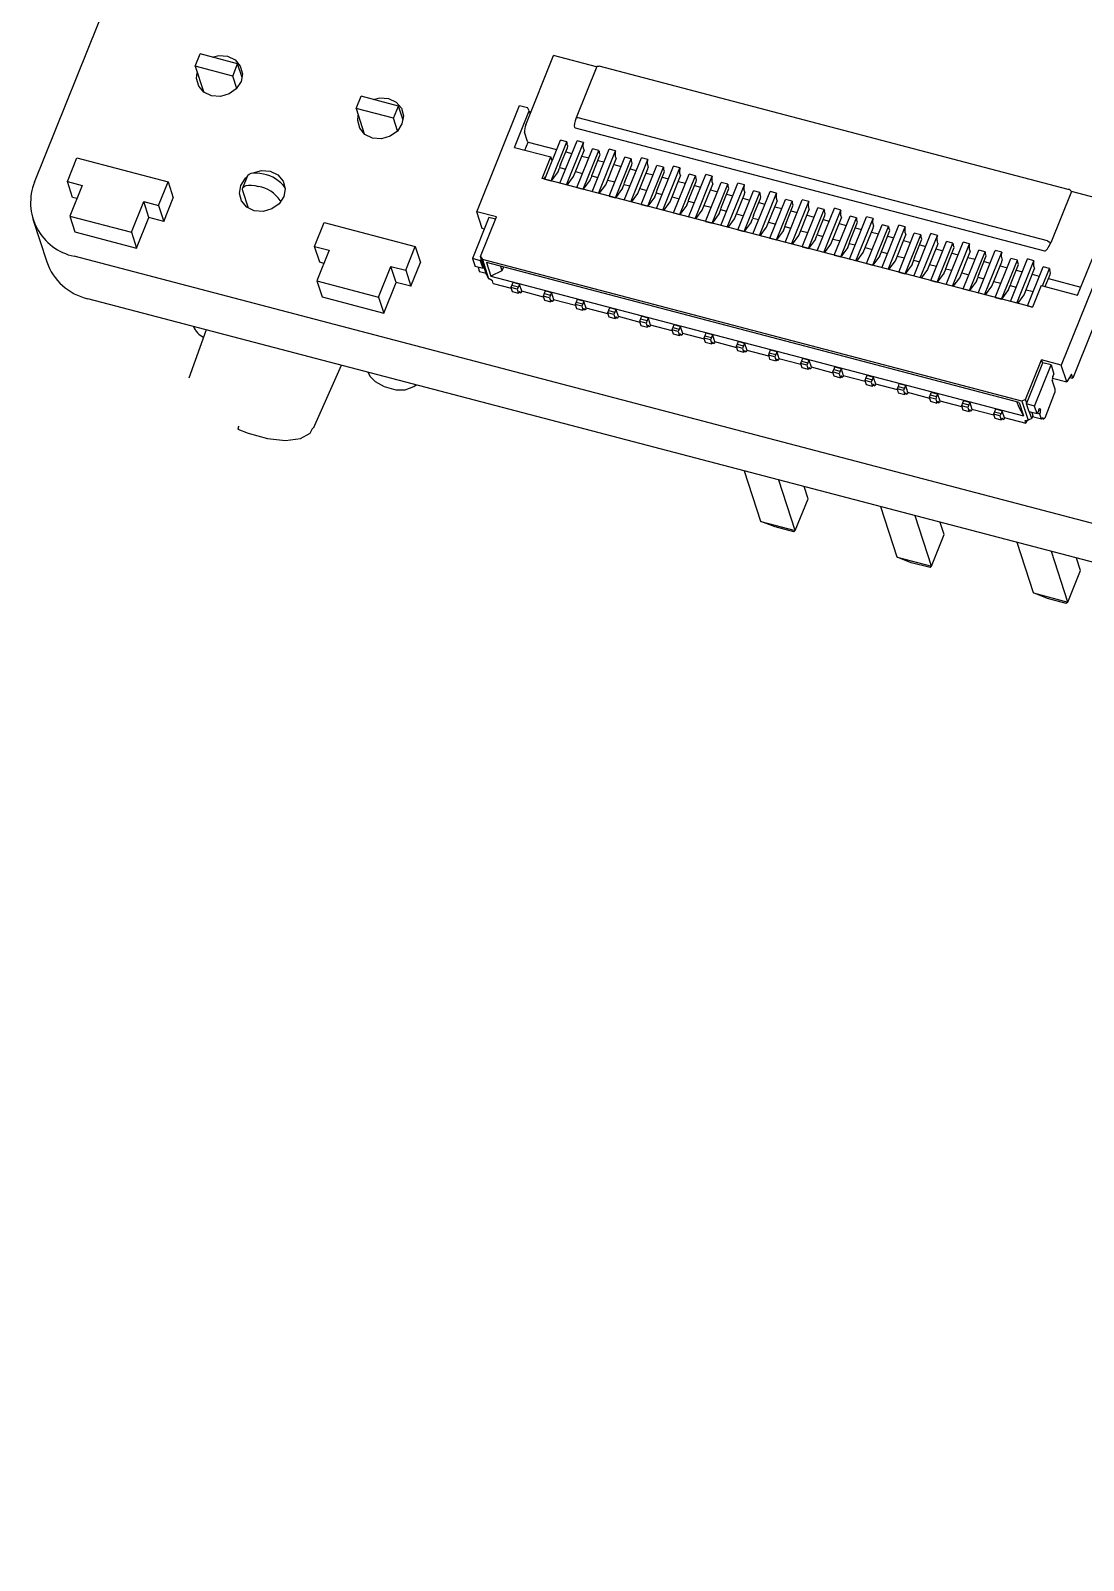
# Model space of a CAD drawing. Header units: millimetres. Extents: x 2 to 1109, y 2 to 430.
# Drawn here: x 56 to 74.2, y 147.44 to 173.91 of the extents above; entities that cross this region are included whole.
import ezdxf

# ---------------------------------------------------------------- set-up
doc = ezdxf.new("R2010")
doc.units = ezdxf.units.MM
doc.header["$LTSCALE"] = 0.5
doc.layers.add('几何体', color=7, linetype='Continuous')

msp = doc.modelspace()

# ---------------------------------------------------------------- linework, layer by layer
at = {"layer": '几何体'}
for p, q in [((56.066, 171.286), (75.86, 220.475)), ((58.841, 173.288), (58.927, 173.502)), ((59.576, 173.331), (58.927, 173.502)), ((59.49, 173.118), (59.576, 173.331)), ((59.654, 173.092), (59.576, 173.331)), ((64.557, 172.277), (65.038, 173.473)), ((65.782, 173.278), (65.038, 173.473)), ((58.841, 173.288), (58.983, 172.849)), ((59.49, 173.118), (58.841, 173.288)), ((59.559, 172.905), (59.49, 173.118)), ((65.785, 173.284), (65.427, 172.395)), ((73.937, 171.158), (65.824, 173.288)), ((61.623, 172.558), (61.709, 172.772)), ((62.272, 172.388), (61.623, 172.558)), ((61.623, 172.558), (61.764, 172.121)), ((62.358, 172.601), (61.709, 172.772)), ((62.272, 172.388), (62.358, 172.601)), ((62.437, 172.357), (62.358, 172.601)), ((63.709, 170.773), (64.449, 172.61)), ((64.449, 172.61), (64.588, 172.573)), ((64.617, 172.518), (64.588, 172.573)), ((62.341, 172.173), (62.272, 172.388)), ((64.363, 171.886), (64.617, 172.518)), ((64.617, 172.518), (64.634, 172.467)), ((65.427, 172.395), (65.412, 172.345)), ((65.464, 172.395), (65.427, 172.395)), ((73.578, 170.266), (65.464, 172.395)), ((64.588, 171.989), (64.537, 172.146)), ((64.885, 171.335), (65.156, 172.008)), ((65.267, 171.979), (65.156, 172.008)), ((65.412, 172.223), (73.525, 170.093)), ((64.363, 171.886), (64.991, 171.721)), ((64.54, 171.839), (64.596, 171.978)), ((64.597, 171.978), (65.091, 171.848)), ((64.996, 171.306), (65.267, 171.979)), ((65.147, 171.264), (65.443, 171.999)), ((65.159, 171.587), (65.276, 171.877)), ((65.248, 171.807), (65.354, 171.779)), ((65.259, 171.235), (65.554, 171.97)), ((65.286, 171.905), (65.27, 171.953)), ((65.276, 171.877), (65.286, 171.905)), ((65.384, 171.381), (65.554, 171.804)), ((65.441, 171.189), (65.712, 171.862)), ((65.554, 171.97), (65.443, 171.999)), ((65.548, 171.88), (65.564, 171.832)), ((65.552, 171.16), (65.823, 171.833)), ((65.554, 171.804), (65.564, 171.832)), ((65.704, 171.118), (65.999, 171.853)), ((65.823, 171.833), (65.712, 171.862)), ((65.815, 171.089), (66.11, 171.824)), ((65.842, 171.759), (65.826, 171.807)), ((65.832, 171.731), (65.842, 171.759)), ((66.11, 171.824), (65.999, 171.853)), ((56.632, 171.294), (56.797, 171.704)), ((56.797, 171.704), (58.374, 171.29)), ((64.839, 171.345), (64.991, 171.721)), ((65.013, 171.653), (64.991, 171.721)), ((65.117, 171.469), (65.141, 171.528)), ((65.144, 171.538), (65.247, 171.511)), ((65.146, 171.544), (65.154, 171.571)), ((65.526, 171.734), (65.648, 171.702)), ((65.715, 171.441), (65.832, 171.731)), ((65.804, 171.661), (65.911, 171.633)), ((65.94, 171.235), (66.11, 171.658)), ((65.997, 171.043), (66.268, 171.716)), ((66.082, 171.588), (66.204, 171.556)), ((66.104, 171.734), (66.12, 171.686)), ((66.109, 171.014), (66.38, 171.687)), ((66.11, 171.658), (66.12, 171.686)), ((66.26, 170.972), (66.556, 171.707)), ((66.38, 171.687), (66.268, 171.716)), ((66.272, 171.295), (66.389, 171.585)), ((66.361, 171.515), (66.467, 171.487)), ((66.371, 170.943), (66.667, 171.678)), ((66.398, 171.613), (66.383, 171.661)), ((66.389, 171.585), (66.398, 171.613)), ((66.496, 171.089), (66.667, 171.512)), ((66.554, 170.897), (66.825, 171.57)), ((66.667, 171.678), (66.556, 171.707)), ((66.661, 171.588), (66.676, 171.54)), ((66.665, 170.868), (66.936, 171.541)), ((66.667, 171.512), (66.676, 171.54)), ((66.816, 170.826), (67.112, 171.561)), ((66.936, 171.541), (66.825, 171.57)), ((66.928, 170.797), (67.223, 171.532)), ((66.955, 171.467), (66.939, 171.515)), ((67.223, 171.532), (67.112, 171.561)), ((56.632, 171.294), (56.887, 171.227)), ((56.721, 171.019), (56.632, 171.294)), ((56.887, 171.227), (56.674, 170.697)), ((58.209, 170.88), (58.374, 171.29)), ((58.374, 171.29), (58.463, 171.015)), ((59.748, 171.395), (59.662, 171.181)), ((73.319, 169.12), (64.839, 171.345)), ((64.872, 171.337), (64.901, 171.376)), ((64.885, 171.335), (64.996, 171.306)), ((65.117, 171.469), (64.996, 171.306)), ((65.273, 171.231), (65.384, 171.381)), ((65.418, 171.466), (65.54, 171.434)), ((65.673, 171.323), (65.552, 171.16)), ((65.673, 171.323), (65.697, 171.382)), ((65.7, 171.392), (65.803, 171.365)), ((65.702, 171.398), (65.71, 171.425)), ((65.829, 171.085), (65.94, 171.235)), ((65.974, 171.32), (66.096, 171.288)), ((66.229, 171.177), (66.253, 171.236)), ((66.257, 171.246), (66.359, 171.219)), ((66.259, 171.252), (66.266, 171.279)), ((66.639, 171.442), (66.76, 171.41)), ((66.828, 171.149), (66.945, 171.439)), ((66.917, 171.369), (67.024, 171.341)), ((66.945, 171.439), (66.955, 171.467)), ((67.053, 170.943), (67.223, 171.366)), ((67.11, 170.751), (67.381, 171.424)), ((67.195, 171.296), (67.317, 171.264)), ((67.217, 171.442), (67.233, 171.394)), ((67.221, 170.722), (67.492, 171.395)), ((67.223, 171.366), (67.233, 171.394)), ((67.373, 170.68), (67.668, 171.415)), ((67.492, 171.395), (67.381, 171.424)), ((67.384, 171.003), (67.501, 171.293)), ((67.473, 171.223), (67.58, 171.195)), ((67.484, 170.651), (67.779, 171.386)), ((67.511, 171.321), (67.495, 171.369)), ((67.501, 171.293), (67.511, 171.321)), ((67.609, 170.797), (67.779, 171.22)), ((67.666, 170.605), (67.937, 171.278)), ((67.779, 171.386), (67.668, 171.415)), ((67.773, 171.296), (67.789, 171.248)), ((67.778, 170.576), (68.049, 171.249)), ((67.779, 171.22), (67.789, 171.248)), ((67.929, 170.534), (68.225, 171.269)), ((68.049, 171.249), (67.937, 171.278)), ((68.04, 170.505), (68.336, 171.24)), ((68.067, 171.175), (68.052, 171.223)), ((68.336, 171.24), (68.225, 171.269)), ((56.795, 170.999), (56.721, 171.019)), ((58.298, 170.605), (58.463, 171.015)), ((59.761, 170.832), (59.663, 171.136)), ((60.312, 170.965), (60.319, 170.942)), ((65.441, 171.189), (65.552, 171.16)), ((65.997, 171.043), (66.109, 171.014)), ((66.229, 171.177), (66.109, 171.014)), ((66.386, 170.939), (66.496, 171.089)), ((66.531, 171.174), (66.652, 171.142)), ((66.786, 171.031), (66.665, 170.868)), ((66.786, 171.031), (66.81, 171.09)), ((66.813, 171.1), (66.916, 171.073)), ((66.815, 171.106), (66.823, 171.133)), ((67.087, 171.028), (67.209, 170.996)), ((67.369, 170.954), (67.472, 170.927)), ((67.371, 170.96), (67.379, 170.987)), ((67.751, 171.15), (67.873, 171.118)), ((67.941, 170.857), (68.058, 171.147)), ((68.03, 171.077), (68.136, 171.049)), ((68.058, 171.147), (68.067, 171.175)), ((68.165, 170.651), (68.336, 171.074)), ((68.223, 170.459), (68.494, 171.132)), ((68.308, 171.004), (68.429, 170.972)), ((68.33, 171.15), (68.345, 171.102)), ((68.334, 170.43), (68.605, 171.103)), ((68.336, 171.074), (68.345, 171.102)), ((68.485, 170.388), (68.781, 171.123)), ((68.605, 171.103), (68.494, 171.132)), ((68.497, 170.71), (68.614, 171.001)), ((68.597, 170.359), (68.892, 171.094)), ((68.624, 171.029), (68.608, 171.077)), ((68.614, 171.001), (68.624, 171.029)), ((68.779, 170.313), (69.05, 170.986)), ((68.892, 171.094), (68.781, 171.123)), ((68.886, 171.004), (68.902, 170.956)), ((68.89, 170.284), (69.161, 170.957)), ((68.892, 170.928), (68.902, 170.956)), ((69.042, 170.242), (69.337, 170.977)), ((69.161, 170.957), (69.05, 170.986)), ((69.449, 170.948), (69.337, 170.977)), ((73.991, 171.123), (73.634, 170.236)), ((74.737, 170.927), (73.991, 171.123)), ((56.674, 170.697), (57.74, 170.417)), ((56.674, 170.697), (56.763, 170.422)), ((57.74, 170.417), (57.954, 170.947)), ((57.954, 170.947), (58.209, 170.88)), ((58.043, 170.672), (57.954, 170.947)), ((58.209, 170.88), (58.298, 170.605)), ((64.053, 170.683), (63.709, 170.773)), ((63.803, 170.483), (63.709, 170.773)), ((66.554, 170.897), (66.665, 170.868)), ((66.942, 170.793), (67.053, 170.943)), ((67.11, 170.751), (67.221, 170.722)), ((67.342, 170.885), (67.221, 170.722)), ((67.342, 170.885), (67.366, 170.944)), ((67.499, 170.647), (67.609, 170.797)), ((67.643, 170.882), (67.765, 170.85)), ((67.898, 170.739), (67.778, 170.576)), ((67.898, 170.739), (67.922, 170.798)), ((67.926, 170.808), (68.028, 170.781)), ((67.928, 170.814), (67.935, 170.841)), ((68.2, 170.736), (68.321, 170.704)), ((68.484, 170.668), (68.492, 170.695)), ((68.586, 170.931), (68.693, 170.903)), ((68.722, 170.505), (68.892, 170.928)), ((68.864, 170.858), (68.986, 170.826)), ((69.053, 170.564), (69.17, 170.855)), ((69.142, 170.785), (69.249, 170.757)), ((69.153, 170.213), (69.449, 170.948)), ((69.18, 170.883), (69.164, 170.931)), ((69.17, 170.855), (69.18, 170.883)), ((69.278, 170.359), (69.448, 170.782)), ((69.336, 170.167), (69.606, 170.84)), ((69.42, 170.712), (69.542, 170.68)), ((69.442, 170.858), (69.458, 170.81)), ((69.447, 170.138), (69.718, 170.811)), ((69.448, 170.782), (69.458, 170.81)), ((69.598, 170.096), (69.894, 170.831)), ((69.718, 170.811), (69.606, 170.84)), ((69.61, 170.418), (69.727, 170.709)), ((69.709, 170.067), (70.005, 170.802)), ((69.736, 170.737), (69.721, 170.785)), ((69.727, 170.709), (69.736, 170.737)), ((69.892, 170.021), (70.163, 170.694)), ((70.005, 170.802), (69.894, 170.831)), ((69.999, 170.712), (70.014, 170.664)), ((70.154, 169.95), (70.45, 170.685)), ((70.274, 170.665), (70.163, 170.694)), ((70.561, 170.656), (70.45, 170.685)), ((56.037, 170.641), (56.275, 169.907)), ((56.763, 170.422), (57.829, 170.142)), ((57.829, 170.142), (58.043, 170.672)), ((58.298, 170.605), (58.043, 170.672)), ((60.905, 170.172), (61.07, 170.583)), ((61.07, 170.583), (62.647, 170.169)), ((63.921, 170.671), (63.635, 169.962)), ((63.777, 169.999), (64.053, 170.683)), ((63.841, 170.473), (63.803, 170.483)), ((64.036, 170.641), (63.921, 170.671)), ((67.666, 170.605), (67.778, 170.576)), ((68.055, 170.501), (68.165, 170.651)), ((68.223, 170.459), (68.334, 170.43)), ((68.455, 170.593), (68.334, 170.43)), ((68.455, 170.593), (68.479, 170.652)), ((68.482, 170.662), (68.585, 170.635)), ((68.611, 170.355), (68.722, 170.505)), ((68.756, 170.59), (68.878, 170.558)), ((69.011, 170.446), (68.89, 170.284)), ((69.011, 170.446), (69.035, 170.506)), ((69.038, 170.516), (69.141, 170.489)), ((69.04, 170.522), (69.048, 170.549)), ((69.312, 170.444), (69.434, 170.412)), ((69.699, 170.639), (69.805, 170.611)), ((69.834, 170.213), (70.005, 170.636)), ((69.977, 170.566), (70.098, 170.534)), ((70.003, 169.992), (70.274, 170.665)), ((70.005, 170.636), (70.014, 170.664)), ((70.166, 170.272), (70.283, 170.563)), ((70.255, 170.493), (70.362, 170.465)), ((70.266, 169.921), (70.561, 170.656)), ((70.293, 170.591), (70.277, 170.639)), ((70.283, 170.563), (70.293, 170.591)), ((70.391, 170.067), (70.561, 170.49)), ((70.448, 169.875), (70.719, 170.548)), ((70.533, 170.42), (70.655, 170.388)), ((70.555, 170.566), (70.571, 170.518)), ((70.559, 169.846), (70.83, 170.519)), ((70.561, 170.49), (70.571, 170.518)), ((70.711, 169.804), (71.006, 170.539)), ((70.83, 170.519), (70.719, 170.548)), ((70.822, 169.775), (71.118, 170.51)), ((70.849, 170.445), (70.833, 170.493)), ((70.839, 170.417), (70.849, 170.445)), ((71.118, 170.51), (71.006, 170.539)), ((71.111, 170.42), (71.127, 170.372)), ((57.74, 170.417), (57.829, 170.142)), ((60.905, 170.172), (61.16, 170.105)), ((60.994, 169.897), (60.905, 170.172)), ((62.481, 169.759), (62.647, 170.169)), ((62.647, 170.169), (62.736, 169.893)), ((68.779, 170.313), (68.89, 170.284)), ((69.168, 170.209), (69.278, 170.359)), ((69.336, 170.167), (69.447, 170.138)), ((69.567, 170.3), (69.447, 170.138)), ((69.567, 170.3), (69.591, 170.36)), ((69.595, 170.37), (69.697, 170.343)), ((69.597, 170.376), (69.605, 170.403)), ((69.724, 170.063), (69.834, 170.213)), ((69.869, 170.298), (69.991, 170.266)), ((70.124, 170.154), (70.148, 170.214)), ((70.151, 170.224), (70.254, 170.197)), ((70.153, 170.23), (70.161, 170.257)), ((70.722, 170.126), (70.839, 170.417)), ((70.811, 170.347), (70.918, 170.319)), ((70.947, 169.921), (71.117, 170.344)), ((71.005, 169.729), (71.275, 170.402)), ((71.089, 170.274), (71.211, 170.242)), ((71.116, 169.7), (71.387, 170.372)), ((71.117, 170.344), (71.127, 170.372)), ((71.267, 169.658), (71.563, 170.393)), ((71.387, 170.372), (71.275, 170.402)), ((71.279, 169.98), (71.396, 170.271)), ((71.368, 170.201), (71.474, 170.173)), ((71.378, 169.629), (71.674, 170.363)), ((71.405, 170.299), (71.39, 170.347)), ((71.396, 170.271), (71.405, 170.299)), ((71.674, 170.198), (71.504, 169.775)), ((71.561, 169.583), (71.832, 170.256)), ((71.674, 170.363), (71.563, 170.393)), ((71.683, 170.226), (71.668, 170.274)), ((71.672, 169.554), (71.943, 170.226)), ((71.683, 170.226), (71.674, 170.198)), ((71.823, 169.512), (72.119, 170.247)), ((71.943, 170.226), (71.832, 170.256)), ((71.935, 169.483), (72.23, 170.217)), ((71.962, 170.153), (71.946, 170.201)), ((72.23, 170.217), (72.119, 170.247)), ((73.578, 170.266), (73.634, 170.236)), ((113.336, 155.149), (56.748, 170.002)), ((61.16, 170.105), (60.947, 169.576)), ((61.068, 169.878), (60.994, 169.897)), ((62.571, 169.483), (62.736, 169.893)), ((63.635, 169.962), (63.68, 169.824)), ((63.774, 169.925), (63.635, 169.962)), ((63.774, 169.925), (63.789, 169.963)), ((63.819, 169.788), (63.774, 169.925)), ((63.777, 169.999), (63.807, 169.944)), ((63.884, 169.669), (63.777, 169.999)), ((73.135, 167.496), (63.807, 169.944)), ((63.807, 169.944), (63.913, 169.614)), ((63.879, 169.892), (63.954, 169.658)), ((73.086, 167.475), (63.879, 169.892)), ((69.892, 170.021), (70.003, 169.992)), ((70.124, 170.154), (70.003, 169.992)), ((70.28, 169.917), (70.391, 170.067)), ((70.425, 170.152), (70.547, 170.12)), ((70.68, 170.008), (70.559, 169.846)), ((70.68, 170.008), (70.704, 170.068)), ((70.707, 170.078), (70.81, 170.051)), ((70.709, 170.084), (70.717, 170.111)), ((70.837, 169.771), (70.947, 169.921)), ((70.981, 170.006), (71.103, 169.974)), ((71.236, 169.862), (71.26, 169.922)), ((71.264, 169.932), (71.366, 169.905)), ((71.266, 169.938), (71.274, 169.965)), ((71.646, 170.128), (71.767, 170.096)), ((71.835, 169.834), (71.952, 170.125)), ((71.924, 170.055), (72.031, 170.027)), ((71.952, 170.125), (71.962, 170.153)), ((72.06, 169.629), (72.23, 170.052)), ((72.117, 169.437), (72.388, 170.11)), ((72.202, 169.982), (72.324, 169.95)), ((72.224, 170.128), (72.24, 170.08)), ((72.228, 169.408), (72.499, 170.08)), ((72.23, 170.052), (72.24, 170.08)), ((72.38, 169.366), (72.675, 170.101)), ((72.499, 170.08), (72.388, 170.11)), ((72.391, 169.688), (72.508, 169.979)), ((72.48, 169.909), (72.587, 169.881)), ((72.491, 169.337), (72.787, 170.071)), ((72.518, 170.007), (72.502, 170.055)), ((72.508, 169.979), (72.518, 170.007)), ((72.616, 169.483), (72.787, 169.906)), ((72.674, 169.291), (72.944, 169.964)), ((72.787, 170.071), (72.675, 170.101)), ((72.781, 169.982), (72.796, 169.934)), ((72.785, 169.261), (73.056, 169.934)), ((72.787, 169.906), (72.796, 169.934)), ((72.936, 169.22), (73.232, 169.955)), ((73.056, 169.934), (72.944, 169.964)), ((73.047, 169.191), (73.343, 169.925)), ((73.074, 169.861), (73.059, 169.909)), ((73.343, 169.925), (73.232, 169.955)), ((74.556, 169.957), (73.816, 168.12)), ((74.098, 169.331), (74.353, 169.963)), ((62.013, 169.296), (62.226, 169.826)), ((62.226, 169.826), (62.481, 169.759)), ((62.316, 169.55), (62.226, 169.826)), ((62.481, 169.759), (62.571, 169.483)), ((63.819, 169.788), (63.68, 169.824)), ((63.734, 169.81), (63.759, 169.732)), ((63.874, 169.702), (63.759, 169.732)), ((63.834, 169.825), (63.819, 169.788)), ((63.844, 169.794), (63.823, 169.799)), ((63.884, 169.669), (63.913, 169.614)), ((64.145, 169.749), (63.954, 169.658)), ((63.954, 169.658), (73.162, 167.241)), ((64.119, 169.828), (64.145, 169.749)), ((64.172, 169.815), (64.145, 169.749)), ((70.448, 169.875), (70.559, 169.846)), ((71.005, 169.729), (71.116, 169.7)), ((71.236, 169.862), (71.116, 169.7)), ((71.504, 169.775), (71.393, 169.625)), ((71.538, 169.86), (71.66, 169.828)), ((71.793, 169.716), (71.672, 169.554)), ((71.793, 169.716), (71.817, 169.776)), ((71.82, 169.786), (71.923, 169.759)), ((71.822, 169.792), (71.83, 169.819)), ((71.949, 169.479), (72.06, 169.629)), ((72.094, 169.714), (72.216, 169.682)), ((72.349, 169.57), (72.373, 169.63)), ((72.377, 169.64), (72.479, 169.613)), ((72.378, 169.645), (72.386, 169.673)), ((72.758, 169.836), (72.88, 169.804)), ((72.948, 169.542), (73.065, 169.833)), ((73.037, 169.763), (73.143, 169.735)), ((73.065, 169.833), (73.074, 169.861)), ((73.173, 169.337), (73.343, 169.76)), ((73.23, 169.145), (73.501, 169.818)), ((73.315, 169.69), (73.436, 169.658)), ((73.337, 169.836), (73.352, 169.788)), ((73.343, 169.76), (73.352, 169.788)), ((73.492, 169.49), (73.612, 169.788)), ((73.612, 169.788), (73.501, 169.818)), ((73.537, 169.478), (73.621, 169.687)), ((73.631, 169.715), (73.615, 169.763)), ((73.621, 169.687), (73.631, 169.715)), ((60.947, 169.576), (62.013, 169.296)), ((60.947, 169.576), (61.036, 169.3)), ((62.102, 169.02), (62.316, 169.55)), ((62.571, 169.483), (62.316, 169.55)), ((63.927, 169.61), (63.913, 169.614)), ((63.981, 169.575), (63.927, 169.61)), ((63.996, 169.529), (63.981, 169.575)), ((63.996, 169.529), (64.304, 169.448)), ((64.317, 169.502), (64.3, 169.46)), ((64.411, 169.431), (64.3, 169.46)), ((64.3, 169.46), (64.322, 169.391)), ((64.334, 169.547), (64.317, 169.502)), ((64.317, 169.502), (64.429, 169.473)), ((64.322, 169.391), (64.434, 169.362)), ((64.445, 169.518), (64.334, 169.547)), ((64.429, 169.473), (64.411, 169.431)), ((64.411, 169.431), (64.434, 169.362)), ((64.445, 169.518), (64.429, 169.473)), ((64.463, 169.368), (64.439, 169.374)), ((64.445, 169.518), (64.483, 169.401)), ((64.458, 169.381), (64.463, 169.368)), ((64.463, 169.368), (64.487, 169.387)), ((64.483, 169.401), (64.86, 169.302)), ((64.487, 169.387), (64.492, 169.399)), ((64.89, 169.401), (64.874, 169.356)), ((65.002, 169.371), (64.89, 169.401)), ((65.002, 169.371), (64.985, 169.327)), ((65.002, 169.371), (65.039, 169.255)), ((71.561, 169.583), (71.672, 169.554)), ((72.117, 169.437), (72.228, 169.408)), ((72.349, 169.57), (72.228, 169.408)), ((72.506, 169.333), (72.616, 169.483)), ((72.65, 169.568), (72.772, 169.536)), ((72.905, 169.424), (72.785, 169.261)), ((72.905, 169.424), (72.929, 169.484)), ((72.933, 169.494), (73.035, 169.467)), ((72.935, 169.499), (72.943, 169.527)), ((73.207, 169.422), (73.329, 169.39)), ((73.47, 169.495), (73.319, 169.12)), ((73.47, 169.495), (74.098, 169.331)), ((73.593, 169.617), (74.154, 169.47)), ((74.685, 169.558), (74.014, 167.891)), ((140.135, 147.443), (56.986, 169.267)), ((61.036, 169.3), (62.102, 169.02)), ((62.013, 169.296), (62.102, 169.02)), ((64.874, 169.356), (64.856, 169.314)), ((64.968, 169.285), (64.856, 169.314)), ((64.856, 169.314), (64.879, 169.245)), ((64.874, 169.356), (64.985, 169.327)), ((64.879, 169.245), (64.99, 169.216)), ((64.985, 169.327), (64.968, 169.285)), ((64.968, 169.285), (64.99, 169.216)), ((65.019, 169.222), (64.996, 169.228)), ((65.015, 169.235), (65.019, 169.222)), ((65.019, 169.222), (65.044, 169.241)), ((65.039, 169.255), (65.416, 169.156)), ((65.044, 169.241), (65.048, 169.253)), ((65.43, 169.21), (65.413, 169.168)), ((65.524, 169.138), (65.413, 169.168)), ((65.413, 169.168), (65.435, 169.099)), ((65.447, 169.255), (65.43, 169.21)), ((65.43, 169.21), (65.541, 169.181)), ((65.435, 169.099), (65.546, 169.07)), ((65.558, 169.225), (65.447, 169.255)), ((65.541, 169.181), (65.524, 169.138)), ((65.524, 169.138), (65.546, 169.07)), ((65.558, 169.225), (65.541, 169.181)), ((65.558, 169.225), (65.595, 169.109)), ((65.595, 169.109), (65.973, 169.01)), ((65.6, 169.095), (65.605, 169.107)), ((66.003, 169.109), (65.986, 169.064)), ((66.114, 169.079), (66.003, 169.109)), ((72.674, 169.291), (72.785, 169.261)), ((73.062, 169.187), (73.173, 169.337)), ((73.23, 169.145), (73.32, 169.121)), ((65.575, 169.076), (65.552, 169.082)), ((65.571, 169.089), (65.575, 169.076)), ((65.575, 169.076), (65.6, 169.095)), ((65.986, 169.064), (65.969, 169.022)), ((66.08, 168.992), (65.969, 169.022)), ((65.969, 169.022), (65.991, 168.953)), ((65.986, 169.064), (66.098, 169.035)), ((65.991, 168.953), (66.103, 168.924)), ((66.098, 169.035), (66.08, 168.992)), ((66.08, 168.992), (66.103, 168.924)), ((66.114, 169.079), (66.098, 169.035)), ((66.132, 168.93), (66.108, 168.936)), ((66.114, 169.079), (66.152, 168.963)), ((66.127, 168.943), (66.132, 168.93)), ((66.132, 168.93), (66.156, 168.949)), ((66.152, 168.963), (66.529, 168.864)), ((66.156, 168.949), (66.161, 168.961)), ((66.543, 168.918), (66.525, 168.876)), ((66.637, 168.846), (66.525, 168.876)), ((66.525, 168.876), (66.548, 168.807)), ((66.559, 168.963), (66.543, 168.918)), ((66.543, 168.918), (66.654, 168.889)), ((66.671, 168.933), (66.559, 168.963)), ((66.654, 168.889), (66.637, 168.846)), ((66.637, 168.846), (66.659, 168.778)), ((66.671, 168.933), (66.654, 168.889)), ((66.671, 168.933), (66.708, 168.817)), ((59.031, 168.731), (58.73, 167.894)), ((66.548, 168.807), (66.659, 168.778)), ((66.688, 168.784), (66.665, 168.79)), ((66.684, 168.797), (66.688, 168.784)), ((66.688, 168.784), (66.713, 168.803)), ((66.708, 168.817), (67.085, 168.718)), ((66.713, 168.803), (66.717, 168.815)), ((67.099, 168.772), (67.082, 168.73)), ((67.193, 168.7), (67.082, 168.73)), ((67.082, 168.73), (67.104, 168.661)), ((67.116, 168.817), (67.099, 168.772)), ((67.099, 168.772), (67.21, 168.743)), ((67.104, 168.661), (67.215, 168.632)), ((67.227, 168.787), (67.116, 168.817)), ((67.21, 168.743), (67.193, 168.7)), ((67.193, 168.7), (67.215, 168.632)), ((67.227, 168.787), (67.21, 168.743)), ((67.244, 168.638), (67.221, 168.644)), ((67.227, 168.787), (67.265, 168.671)), ((67.24, 168.651), (67.244, 168.638)), ((67.244, 168.638), (67.269, 168.657)), ((67.265, 168.671), (67.642, 168.572)), ((67.269, 168.657), (67.274, 168.669)), ((67.655, 168.626), (67.638, 168.584)), ((67.749, 168.554), (67.638, 168.584)), ((67.638, 168.584), (67.66, 168.515)), ((67.672, 168.671), (67.655, 168.626)), ((67.655, 168.626), (67.767, 168.597)), ((67.783, 168.641), (67.672, 168.671)), ((67.767, 168.597), (67.749, 168.554)), ((67.783, 168.641), (67.767, 168.597)), ((67.783, 168.641), (67.821, 168.525)), ((67.66, 168.515), (67.772, 168.486)), ((67.749, 168.554), (67.772, 168.486)), ((67.801, 168.492), (67.777, 168.498)), ((67.796, 168.505), (67.801, 168.492)), ((67.801, 168.492), (67.825, 168.511)), ((67.821, 168.525), (68.198, 168.426)), ((67.825, 168.511), (67.83, 168.523)), ((68.212, 168.48), (68.194, 168.438)), ((68.306, 168.408), (68.194, 168.438)), ((68.194, 168.438), (68.217, 168.369)), ((68.228, 168.525), (68.212, 168.48)), ((68.212, 168.48), (68.323, 168.451)), ((68.217, 168.369), (68.328, 168.34)), ((68.34, 168.495), (68.228, 168.525)), ((68.323, 168.451), (68.306, 168.408)), ((68.306, 168.408), (68.328, 168.34)), ((68.34, 168.495), (68.323, 168.451)), ((68.357, 168.346), (68.334, 168.352)), ((68.34, 168.495), (68.377, 168.379)), ((68.353, 168.359), (68.357, 168.346)), ((68.357, 168.346), (68.382, 168.365)), ((68.377, 168.379), (68.754, 168.28)), ((68.382, 168.365), (68.386, 168.377)), ((68.768, 168.334), (68.751, 168.292)), ((68.785, 168.379), (68.768, 168.334)), ((68.768, 168.334), (68.879, 168.305)), ((68.896, 168.349), (68.785, 168.379)), ((68.879, 168.305), (68.862, 168.262)), ((68.896, 168.349), (68.879, 168.305)), ((68.896, 168.349), (68.934, 168.233)), ((60.886, 167.026), (61.373, 168.116)), ((68.862, 168.262), (68.751, 168.292)), ((68.751, 168.292), (68.773, 168.223)), ((68.773, 168.223), (68.884, 168.193)), ((68.862, 168.262), (68.884, 168.193)), ((68.913, 168.199), (68.89, 168.206)), ((68.909, 168.213), (68.913, 168.199)), ((68.913, 168.199), (68.938, 168.219)), ((68.934, 168.233), (69.311, 168.134)), ((68.938, 168.219), (68.943, 168.231)), ((69.324, 168.188), (69.307, 168.146)), ((69.418, 168.116), (69.307, 168.146)), ((69.307, 168.146), (69.329, 168.077)), ((69.341, 168.233), (69.324, 168.188)), ((69.324, 168.188), (69.436, 168.159)), ((69.329, 168.077), (69.441, 168.047)), ((69.452, 168.203), (69.341, 168.233)), ((69.436, 168.159), (69.418, 168.116)), ((69.418, 168.116), (69.441, 168.047)), ((69.452, 168.203), (69.436, 168.159)), ((69.47, 168.053), (69.446, 168.06)), ((69.452, 168.203), (69.49, 168.087)), ((69.465, 168.067), (69.47, 168.053)), ((69.47, 168.053), (69.494, 168.073)), ((69.49, 168.087), (69.867, 167.988)), ((69.494, 168.073), (69.499, 168.085)), ((69.881, 168.042), (69.863, 168)), ((69.897, 168.086), (69.881, 168.042)), ((69.881, 168.042), (69.992, 168.013)), ((70.009, 168.057), (69.897, 168.086)), ((70.009, 168.057), (69.992, 168.013)), ((70.009, 168.057), (70.046, 167.941)), ((73.198, 167.526), (73.473, 168.21)), ((73.213, 167.448), (73.499, 168.157)), ((73.352, 167.411), (73.638, 168.121)), ((73.816, 168.12), (73.473, 168.21)), ((73.494, 168.145), (73.473, 168.21)), ((73.638, 168.121), (73.499, 168.157)), ((73.638, 168.121), (73.688, 167.964)), ((73.91, 167.831), (73.816, 168.12)), ((69.975, 167.97), (69.863, 168)), ((69.863, 168), (69.886, 167.931)), ((69.886, 167.931), (69.997, 167.901)), ((69.992, 168.013), (69.975, 167.97)), ((69.975, 167.97), (69.997, 167.901)), ((70.026, 167.907), (70.003, 167.914)), ((70.022, 167.921), (70.026, 167.907)), ((70.026, 167.907), (70.051, 167.927)), ((70.046, 167.941), (70.424, 167.842)), ((70.051, 167.927), (70.055, 167.939)), ((70.437, 167.896), (70.42, 167.853)), ((70.531, 167.824), (70.42, 167.853)), ((70.42, 167.853), (70.442, 167.785)), ((70.454, 167.94), (70.437, 167.896)), ((70.437, 167.896), (70.548, 167.867)), ((70.442, 167.785), (70.553, 167.755)), ((70.565, 167.911), (70.454, 167.94)), ((70.548, 167.867), (70.531, 167.824)), ((70.531, 167.824), (70.553, 167.755)), ((70.565, 167.911), (70.548, 167.867)), ((70.565, 167.911), (70.603, 167.795)), ((70.578, 167.775), (70.582, 167.761)), ((70.582, 167.761), (70.607, 167.781)), ((70.603, 167.795), (70.98, 167.696)), ((70.607, 167.781), (70.612, 167.793)), ((71.01, 167.794), (70.993, 167.75)), ((71.121, 167.765), (71.01, 167.794)), ((73.71, 167.705), (73.661, 167.856)), ((73.663, 167.895), (73.91, 167.831)), ((73.671, 167.922), (73.688, 167.964)), ((73.992, 167.96), (73.91, 167.831)), ((73.958, 167.906), (74.014, 167.891)), ((74.014, 167.891), (73.992, 167.96)), ((70.582, 167.761), (70.559, 167.768)), ((70.993, 167.75), (70.976, 167.707)), ((71.087, 167.678), (70.976, 167.707)), ((70.976, 167.707), (70.998, 167.639)), ((70.993, 167.75), (71.105, 167.721)), ((70.998, 167.639), (71.11, 167.609)), ((71.105, 167.721), (71.087, 167.678)), ((71.087, 167.678), (71.11, 167.609)), ((71.121, 167.765), (71.105, 167.721)), ((71.139, 167.615), (71.115, 167.622)), ((71.121, 167.765), (71.159, 167.649)), ((71.134, 167.629), (71.139, 167.615)), ((71.139, 167.615), (71.163, 167.635)), ((71.159, 167.649), (71.536, 167.55)), ((71.163, 167.635), (71.168, 167.647)), ((71.55, 167.604), (71.532, 167.561)), ((71.644, 167.532), (71.532, 167.561)), ((71.532, 167.561), (71.555, 167.493)), ((71.566, 167.648), (71.55, 167.604)), ((71.55, 167.604), (71.661, 167.575)), ((71.678, 167.619), (71.566, 167.648)), ((71.661, 167.575), (71.644, 167.532)), ((71.644, 167.532), (71.666, 167.463)), ((71.678, 167.619), (71.661, 167.575)), ((71.678, 167.619), (71.715, 167.503)), ((73.198, 167.526), (73.135, 167.496)), ((73.219, 167.462), (73.198, 167.526)), ((73.701, 167.641), (73.532, 167.202)), ((71.555, 167.493), (71.666, 167.463)), ((71.695, 167.469), (71.672, 167.476)), ((71.691, 167.483), (71.695, 167.469)), ((71.695, 167.469), (71.72, 167.489)), ((71.715, 167.503), (72.093, 167.404)), ((71.72, 167.489), (71.724, 167.501)), ((72.106, 167.458), (72.089, 167.415)), ((72.2, 167.386), (72.089, 167.415)), ((72.089, 167.415), (72.111, 167.347)), ((72.123, 167.502), (72.106, 167.458)), ((72.106, 167.458), (72.217, 167.429)), ((72.111, 167.347), (72.222, 167.317)), ((72.234, 167.473), (72.123, 167.502)), ((72.217, 167.429), (72.2, 167.386)), ((72.2, 167.386), (72.222, 167.317)), ((72.234, 167.473), (72.217, 167.429)), ((72.251, 167.323), (72.228, 167.329)), ((72.234, 167.473), (72.272, 167.357)), ((72.247, 167.337), (72.251, 167.323)), ((72.251, 167.323), (72.276, 167.343)), ((72.272, 167.357), (72.649, 167.258)), ((72.276, 167.343), (72.281, 167.355)), ((72.662, 167.312), (72.645, 167.269)), ((72.756, 167.24), (72.645, 167.269)), ((72.645, 167.269), (72.667, 167.201)), ((72.679, 167.356), (72.662, 167.312)), ((72.662, 167.312), (72.774, 167.283)), ((72.79, 167.327), (72.679, 167.356)), ((72.774, 167.283), (72.756, 167.24)), ((72.79, 167.327), (72.774, 167.283)), ((72.79, 167.327), (72.828, 167.211)), ((73.049, 167.485), (73.074, 167.405)), ((73.074, 167.405), (73.162, 167.241)), ((73.086, 167.475), (73.162, 167.241)), ((73.135, 167.496), (73.241, 167.165)), ((73.352, 167.411), (73.213, 167.448)), ((73.258, 167.31), (73.213, 167.448)), ((73.397, 167.274), (73.258, 167.31)), ((73.305, 167.196), (73.269, 167.307)), ((73.305, 167.196), (73.327, 167.25)), ((73.337, 167.218), (73.312, 167.296)), ((73.397, 167.274), (73.352, 167.411)), ((73.425, 167.342), (73.397, 167.274)), ((73.447, 167.273), (73.402, 167.285)), ((73.476, 167.181), (73.447, 167.273)), ((73.449, 167.362), (73.457, 167.339)), ((72.667, 167.201), (72.779, 167.171)), ((72.756, 167.24), (72.779, 167.171)), ((72.808, 167.177), (72.784, 167.183)), ((72.803, 167.191), (72.808, 167.177)), ((72.808, 167.177), (72.832, 167.197)), ((72.828, 167.211), (73.203, 167.112)), ((72.832, 167.197), (72.837, 167.208)), ((73.189, 167.158), (73.228, 167.169)), ((73.203, 167.112), (73.189, 167.158)), ((73.226, 167.169), (73.203, 167.112)), ((73.228, 167.169), (73.241, 167.165)), ((73.305, 167.196), (73.241, 167.165)), ((73.476, 167.181), (73.337, 167.218)), ((73.507, 167.183), (73.48, 167.19)), ((73.501, 167.201), (73.507, 167.183)), ((73.532, 167.202), (73.507, 167.183)), ((68.623, 165.413), (68.341, 166.287)), ((69.217, 165.258), (68.934, 166.131)), ((69.437, 165.804), (69.368, 166.017)), ((69.217, 165.258), (69.437, 165.804)), ((70.978, 164.795), (70.696, 165.669)), ((68.623, 165.413), (69.217, 165.258)), ((68.868, 165.319), (68.623, 165.413)), ((71.572, 164.639), (71.289, 165.513)), ((71.792, 165.186), (71.723, 165.399)), ((69.191, 165.234), (68.868, 165.319)), ((69.217, 165.258), (69.191, 165.234)), ((71.572, 164.639), (71.792, 165.186)), ((73.334, 164.177), (73.051, 165.051)), ((73.927, 164.021), (73.645, 164.895)), ((70.978, 164.795), (71.572, 164.639)), ((71.223, 164.7), (70.978, 164.795)), ((71.546, 164.616), (71.223, 164.7)), ((71.572, 164.639), (71.546, 164.616)), ((74.147, 164.568), (74.078, 164.781)), ((73.927, 164.021), (74.147, 164.568)), ((73.334, 164.177), (73.927, 164.021)), ((73.578, 164.082), (73.334, 164.177)), ((73.901, 163.997), (73.578, 164.082)), ((73.927, 164.021), (73.901, 163.997))]:
    msp.add_line(p, q, dxfattribs=at)
at = {"layer": '几何体', "flags": 128}
for points in [[(59.137, 173.446), (59.248, 173.472), (59.4, 173.461), (59.532, 173.398), (59.622, 173.292), (59.658, 173.16), (59.634, 173.022), (59.553, 172.898), (59.428, 172.809), (59.278, 172.766), (59.125, 172.777), (58.994, 172.841), (58.903, 172.946), (58.867, 173.078), (58.878, 173.174)], [(65.785, 173.284), (65.785, 173.285), (65.788, 173.288), (65.793, 173.29), (65.799, 173.291), (65.807, 173.291), (65.815, 173.29), (65.824, 173.288)], [(61.921, 172.716), (62.032, 172.742), (62.184, 172.73), (62.316, 172.667), (62.406, 172.561), (62.442, 172.429), (62.417, 172.291), (62.337, 172.168), (62.212, 172.078), (62.061, 172.035), (61.909, 172.047), (61.777, 172.11), (61.687, 172.216), (61.651, 172.348), (61.661, 172.44)], [(59.844, 171.445), (59.986, 171.483), (60.139, 171.472), (60.27, 171.409), (60.361, 171.303), (60.397, 171.171), (60.372, 171.033), (60.291, 170.91), (60.166, 170.82), (60.016, 170.777), (59.864, 170.789), (59.732, 170.852), (59.642, 170.958), (59.606, 171.09), (59.63, 171.228)], [(59.63, 171.228), (59.711, 171.351), (59.743, 171.381)], [(59.663, 171.136), (59.659, 171.165), (59.667, 171.191), (59.688, 171.211), (59.721, 171.224), (59.764, 171.231), (59.815, 171.232), (59.873, 171.225), (59.935, 171.211)], [(59.748, 171.395), (59.753, 171.404), (59.774, 171.424), (59.807, 171.438), (59.85, 171.445), (59.901, 171.445), (59.959, 171.438), (60.021, 171.425)], [(64.458, 169.381), (64.456, 169.385), (64.454, 169.387), (64.451, 169.387), (64.448, 169.385), (64.444, 169.382), (64.441, 169.376), (64.437, 169.37), (64.434, 169.362)], [(65.015, 169.235), (65.013, 169.239), (65.01, 169.241), (65.008, 169.241), (65.004, 169.239), (65.001, 169.236), (64.997, 169.23), (64.993, 169.224), (64.99, 169.216)], [(65.571, 169.089), (65.569, 169.093), (65.567, 169.095), (65.564, 169.095), (65.561, 169.093), (65.557, 169.09), (65.553, 169.084), (65.55, 169.078), (65.546, 169.07)], [(66.127, 168.943), (66.125, 168.947), (66.123, 168.949), (66.12, 168.949), (66.117, 168.947), (66.113, 168.943), (66.11, 168.938), (66.106, 168.932), (66.103, 168.924)], [(66.684, 168.797), (66.682, 168.801), (66.679, 168.803), (66.677, 168.803), (66.673, 168.801), (66.67, 168.797), (66.666, 168.792), (66.662, 168.785), (66.659, 168.778)], [(67.24, 168.651), (67.238, 168.655), (67.236, 168.657), (67.233, 168.657), (67.23, 168.655), (67.226, 168.651), (67.222, 168.646), (67.219, 168.639), (67.215, 168.632)], [(67.796, 168.505), (67.794, 168.509), (67.792, 168.511), (67.789, 168.511), (67.786, 168.509), (67.782, 168.505), (67.779, 168.5), (67.775, 168.493), (67.772, 168.486)], [(68.353, 168.359), (68.351, 168.363), (68.348, 168.365), (68.346, 168.365), (68.342, 168.363), (68.339, 168.359), (68.335, 168.354), (68.331, 168.347), (68.328, 168.34)], [(68.909, 168.213), (68.907, 168.217), (68.905, 168.219), (68.902, 168.219), (68.899, 168.217), (68.895, 168.213), (68.891, 168.208), (68.888, 168.201), (68.884, 168.193)], [(69.465, 168.067), (69.463, 168.071), (69.461, 168.073), (69.458, 168.073), (69.455, 168.071), (69.451, 168.067), (69.448, 168.062), (69.444, 168.055), (69.441, 168.047)], [(61.825, 167.997), (61.868, 167.92), (61.956, 167.836), (62.11, 167.747), (62.31, 167.691), (62.47, 167.694), (62.623, 167.748), (62.66, 167.778)], [(70.022, 167.921), (70.02, 167.925), (70.017, 167.927), (70.015, 167.927), (70.011, 167.925), (70.008, 167.921), (70.004, 167.916), (70, 167.909), (69.997, 167.901)], [(70.578, 167.775), (70.576, 167.779), (70.574, 167.781), (70.571, 167.781), (70.568, 167.779), (70.564, 167.775), (70.56, 167.77), (70.557, 167.763), (70.553, 167.755)], [(71.134, 167.629), (71.132, 167.633), (71.13, 167.635), (71.127, 167.635), (71.124, 167.633), (71.12, 167.629), (71.117, 167.624), (71.113, 167.617), (71.11, 167.609)], [(71.691, 167.483), (71.689, 167.487), (71.686, 167.489), (71.684, 167.489), (71.68, 167.487), (71.677, 167.483), (71.673, 167.478), (71.669, 167.471), (71.666, 167.463)], [(72.247, 167.337), (72.245, 167.341), (72.243, 167.343), (72.24, 167.343), (72.237, 167.341), (72.233, 167.337), (72.229, 167.332), (72.226, 167.325), (72.222, 167.317)], [(73.425, 167.342), (73.428, 167.35), (73.432, 167.357), (73.435, 167.362), (73.439, 167.365), (73.442, 167.367), (73.445, 167.367), (73.447, 167.365), (73.449, 167.362)], [(59.585, 167.016), (59.582, 167.011), (59.58, 167.009), (59.58, 167.011), (59.582, 167.016), (59.584, 167.024), (59.588, 167.035), (59.593, 167.048), (59.6, 167.064)], [(59.58, 167.009), (59.756, 166.942), (60.093, 166.851), (60.404, 166.817), (60.663, 166.85), (60.827, 166.943), (60.875, 167.032)], [(72.803, 167.191), (72.801, 167.195), (72.799, 167.197), (72.796, 167.197), (72.793, 167.195), (72.789, 167.191), (72.786, 167.186), (72.782, 167.179), (72.779, 167.171)], [(73.476, 167.181), (73.48, 167.189), (73.484, 167.196), (73.487, 167.201), (73.491, 167.205), (73.494, 167.207), (73.497, 167.207), (73.499, 167.205), (73.501, 167.201)]]:
    msp.add_lwpolyline(points, dxfattribs=at)
at = {"layer": '几何体'}
for centre, radius, start, end in [((64.778, 172.177), 0.242, 155.6268, 187.4467), ((64.602, 171.991), 0.0138, 187.1011, 250.0423), ((65.353, 171.976), 0.0858, 178.2452, 195.467), ((65.737, 171.912), 0.191, 162.5725, 189.7065), ((65.909, 171.83), 0.0858, 178.2452, 195.467), ((66.293, 171.766), 0.191, 162.5725, 189.7065), ((64.992, 171.588), 0.16, 338.2144, 344.0255), ((65.307, 171.527), 0.16, 158.2144, 164.0255), ((66.465, 171.684), 0.0858, 178.2452, 195.467), ((66.849, 171.62), 0.191, 162.5725, 189.7065), ((67.022, 171.538), 0.0858, 178.2452, 195.467), ((67.406, 171.474), 0.191, 162.5725, 189.7065), ((56.945, 170.93), 0.949, 157.9821, 257.9971), ((59.917, 170.851), 0.583, 34.821, 79.7455), ((65.549, 171.442), 0.16, 338.2144, 344.0255), ((65.864, 171.381), 0.16, 158.2144, 164.0255), ((66.105, 171.296), 0.16, 338.2144, 344.0255), ((66.42, 171.235), 0.16, 158.2144, 164.0255), ((67.578, 171.392), 0.0858, 178.2452, 195.467), ((67.962, 171.328), 0.191, 162.5725, 189.7065), ((68.134, 171.246), 0.0858, 178.2452, 195.467), ((68.518, 171.182), 0.191, 162.5725, 189.7065), ((59.836, 170.648), 0.572, 33.6942, 80.0147), ((66.661, 171.15), 0.16, 338.2144, 344.0255), ((66.976, 171.089), 0.16, 158.2144, 164.0255), ((67.218, 171.004), 0.16, 338.2144, 344.0255), ((67.533, 170.943), 0.16, 158.2144, 164.0255), ((68.691, 171.1), 0.0858, 178.2452, 195.467), ((69.075, 171.036), 0.191, 162.5725, 189.7065), ((69.247, 170.954), 0.0858, 178.2452, 195.467), ((73.923, 171.078), 0.0817, 33.6942, 80.0147), ((67.774, 170.858), 0.16, 338.2144, 344.0255), ((68.089, 170.797), 0.16, 158.2144, 164.0255), ((68.645, 170.651), 0.16, 158.2144, 164.0255), ((69.631, 170.89), 0.191, 162.5725, 189.7065), ((69.803, 170.808), 0.0858, 178.2452, 195.467), ((70.187, 170.744), 0.191, 162.5725, 189.7065), ((68.33, 170.712), 0.16, 338.2144, 344.0255), ((68.887, 170.566), 0.16, 338.2144, 344.0255), ((69.202, 170.505), 0.16, 158.2144, 164.0255), ((70.36, 170.662), 0.0858, 178.2452, 195.467), ((70.744, 170.598), 0.191, 162.5725, 189.7065), ((70.916, 170.516), 0.0858, 178.2452, 195.467), ((71.3, 170.452), 0.191, 162.5725, 189.7065), ((69.443, 170.42), 0.16, 338.2144, 344.0255), ((69.758, 170.359), 0.16, 158.2144, 164.0255), ((69.999, 170.274), 0.16, 338.2144, 344.0255), ((70.314, 170.213), 0.16, 158.2144, 164.0255), ((71.472, 170.37), 0.0858, 178.2452, 195.467), ((71.856, 170.306), 0.191, 162.5725, 189.7065), ((72.029, 170.224), 0.0858, 178.2452, 195.467), ((72.413, 170.16), 0.191, 162.5725, 189.7065), ((57.208, 170.229), 0.987, 199.0474, 256.9894), ((70.556, 170.128), 0.16, 338.2144, 344.0255), ((70.871, 170.067), 0.16, 158.2144, 164.0255), ((71.112, 169.981), 0.16, 338.2144, 344.0255), ((71.427, 169.921), 0.16, 158.2144, 164.0255), ((72.585, 170.078), 0.0858, 178.2452, 195.467), ((72.969, 170.014), 0.191, 162.5725, 189.7065), ((73.141, 169.932), 0.0858, 178.2452, 195.467), ((73.525, 169.868), 0.191, 162.5725, 189.7065), ((71.668, 169.835), 0.16, 338.2144, 344.0255), ((71.983, 169.775), 0.16, 158.2144, 164.0255), ((72.225, 169.689), 0.16, 338.2144, 344.0255), ((72.54, 169.629), 0.16, 158.2144, 164.0255), ((73.698, 169.786), 0.0858, 178.2452, 195.467), ((72.781, 169.543), 0.16, 338.2144, 344.0255), ((73.096, 169.483), 0.16, 158.2144, 164.0255), ((59.142, 168.924), 0.358, 202.3472, 243.8827), ((73.781, 167.872), 0.121, 155.6268, 187.4467), ((73.592, 167.689), 0.12, 336.2285, 7.5882), ((73.336, 167.323), 0.121, 335.6268, 7.4467)]:
    msp.add_arc(centre, radius, start, end, dxfattribs=at)
for centre, start_param, end_param in [((65.474, 172.378), 1.901137, 3.180616), ((73.587, 170.249), 3.180616, 4.751412)]:
    msp.add_ellipse(centre, major_axis=(0.064, 0.155), ratio=0.283282, start_param=start_param, end_param=end_param, dxfattribs=at)

doc.saveas('drawing.dxf')
